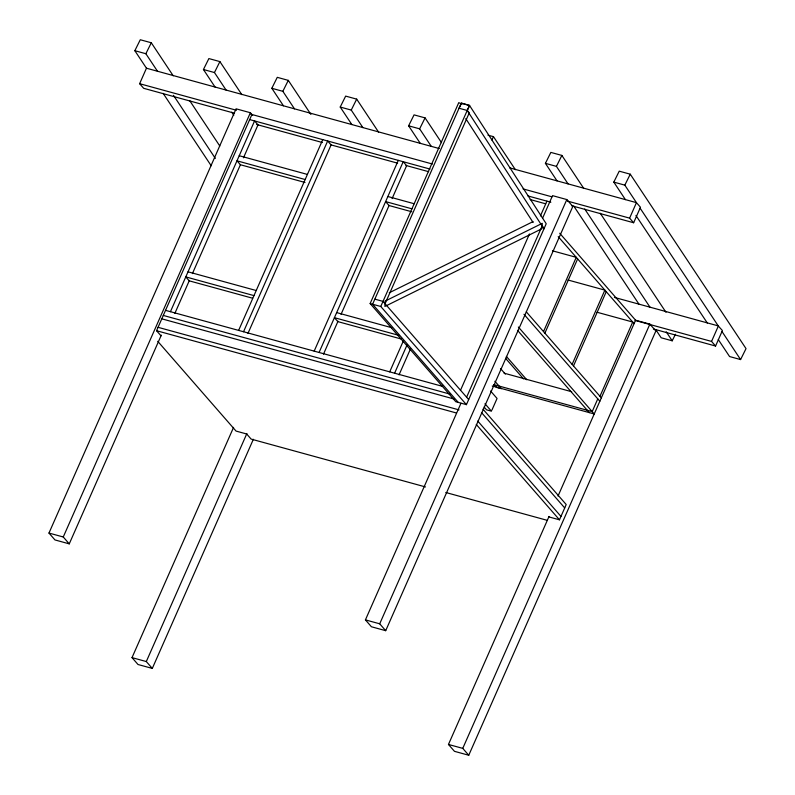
<?xml version="1.0" encoding="UTF-8"?>
<svg xmlns="http://www.w3.org/2000/svg" width="795" height="795" viewBox="0 0 795 795"><rect width="100%" height="100%" fill="white"/><g stroke="black" fill="none" stroke-linecap="round" stroke-linejoin="round"><path stroke-width="1.19" d="M234.485 113.228L143.656 88.305L139.632 83.694L146.459 68.211L134.842 50.701L140.278 39.75L151.298 42.771L173.221 75.803M161.315 335.132L69.254 543.86L54.964 539.934L48.972 533.067L236.085 108.816L250.375 112.731L252.621 115.315M69.254 543.86L63.262 536.983L250.375 112.731M161.017 335.818L156.555 330.71L251.916 114.5M170.438 311.69L254.569 120.939L257.997 124.865L243.479 157.798M174.87 313.349L189.389 280.416M192.4 273.609L240.468 164.605M238.629 330.402L322.76 139.652M243.528 331.744L327.659 140.993L331.088 144.919L247.961 333.403M253.367 439.277L152.302 668.416L138.012 664.501L132.02 657.624L233.581 427.352M152.302 668.416L146.31 661.549L246.867 433.543M314.174 351.122L398.305 160.371M319.073 352.473L403.204 161.723L406.633 165.648L392.104 198.571M323.495 354.123L338.024 321.2M341.025 314.383L389.103 205.388M458.258 402.409L372.597 304.237L461.299 103.121L469.467 105.357L546.215 223.743L466.427 404.655L455.803 401.733L370.142 303.561L458.765 102.635L461.994 104.195M466.427 404.655L380.765 306.482L469.467 105.357M385.068 303.74L469.269 112.83L467.212 110.475L459.043 108.239L460.991 104.364M389.709 371.851L403.234 341.194M394.608 373.193L407.129 344.811M399.04 374.852L410.558 348.737M460.444 390.425L529.45 233.978M540.421 215.912L546.93 201.155M542.528 218.327L552.535 195.64L566.825 199.565L572.817 206.432L385.704 630.683L371.414 626.758L365.422 619.891L460.981 403.224M466.615 397.202L542.111 226.018L544.168 228.374M385.704 630.683L379.712 623.807L566.825 199.565M491.916 410.121L497.064 398.454L490.585 391.021M543.522 331.575L576.266 257.332L552.445 250.803M544.883 333.155L577.637 258.912M509.764 167.894L636.447 202.645L640.472 207.266L633.645 222.749L629.62 218.138L636.447 202.645L624.82 185.136L613.8 182.115L619.235 171.163L630.256 174.194L746.028 348.617L740.592 359.569L729.572 356.548L718.263 339.515M572.132 364.368L604.876 290.125L567.958 279.999M573.503 365.939L606.247 291.695M597.78 398.881L592.176 411.611L493.735 384.601M599.967 396.278L632.711 322.035L596.985 312.226M559.71 233.253L635.583 320.206L649.873 324.131L655.865 330.998L468.752 755.25L454.462 751.325L448.459 744.458L549.027 516.452M558.03 496.03L635.583 320.206M548.828 516.889L559.471 519.811L566.209 504.537L482.992 409.167M468.752 755.25L462.76 748.373L649.873 324.131M640.084 208.131L718.332 326.029L722.407 330.551L715.58 346.034L711.555 341.423L718.382 325.93L614.406 297.409M157.48 71.232L145.863 53.722L151.298 42.771M215.057 87.033L203.441 69.523L208.876 58.572L219.897 61.593L241.819 94.625M226.078 90.054L214.461 72.544L219.897 61.593M283.447 105.795L271.83 88.285L277.266 77.334L288.287 80.365L310.895 114.42M294.478 108.826L282.851 91.316L288.287 80.365M351.847 124.557L340.22 107.047L345.656 96.106L356.687 99.127L378.609 132.159M362.868 127.588L351.251 110.078L356.687 99.127M420.237 143.329L408.62 125.819L414.056 114.868L425.077 117.889L441.523 142.663M431.268 146.35L419.641 128.84L425.077 117.889M491.837 139.94L493.476 136.661L487.961 135.15M557.027 180.863L545.41 163.353L550.846 152.402L561.866 155.423L583.788 188.455M568.047 183.883L556.43 166.374L561.866 155.423M624.82 185.136L630.256 174.194M638.961 304.147L573.712 205.994M649.982 307.168L584.732 209.015M655.855 329.766L661.172 337.776L672.202 340.807L675.462 334.238M707.312 322.999L635.93 215.455M389.252 292.779L533.038 221.626M134.842 50.701L145.863 53.722M203.441 69.523L214.461 72.544M271.83 88.285L282.851 91.316M340.22 107.047L351.251 110.078M408.62 125.819L419.641 128.84M545.41 163.353L556.43 166.374M146.459 68.211L439.257 148.546M139.632 83.694L236.433 110.257M250.773 114.192L432.43 164.028M523.021 188.892L551.939 196.822M567.471 201.085L629.62 218.138M571.496 205.696L633.645 222.749M249.67 119.598L430.016 169.077M527.95 195.948L550.856 202.228M256.686 124.507L322.373 142.524M330.73 144.819L397.609 163.174M405.967 165.469L428.664 171.69M530.176 199.545L545.698 203.808M239.225 155.731L307.417 174.433M387.861 196.504L414.195 203.739M305.171 179.531L236.98 160.819L240.408 164.744L305.012 182.472M411.949 208.827L385.615 201.602L389.043 205.527L411.79 211.768M635.066 320.435L711.555 341.423M653.43 328.981L715.58 346.034M374.842 299.149L383.011 301.385L468.672 399.557M370.142 303.561L380.765 306.482M188.027 271.81L256.219 290.523M336.663 312.594L391.736 327.699M253.973 295.611L185.782 276.899L189.21 280.834L252.611 298.224M399.07 335.42L334.417 317.682L337.835 321.607L401.296 339.018M504.09 373.173L571.694 391.726M492.234 385.982L594.223 413.966L518.36 327.013M165.539 310.348L442.616 386.37M163.293 315.436L449.93 394.082M161.802 318.835L454.402 399.11M158.056 327.311L459.023 409.892M156.555 330.71L456.33 412.963M425.494 486.938L251.131 439.088L246.679 433.991L236.055 431.079L157.738 341.313M445.796 492.503L547.318 520.357M48.972 533.067L63.262 536.983M365.422 619.891L379.712 623.807M132.02 657.624L146.31 661.549M448.459 744.458L462.76 748.373M558.209 236.652L634.082 323.605M526.28 311.829L601.338 397.848M523.975 314.283L599.837 401.236M517.535 330.342L589.324 412.625M506.355 356.389L526.757 379.762M505.541 358.297L523.488 378.867M500.502 368.542L505.362 374.107M494.887 381.262L501.367 388.695L496.468 387.354L494.033 384.561M484.97 403.751L491.449 411.184L486.55 409.832L484.115 407.05M481.492 412.565L564.708 507.935M477.755 421.052L560.962 516.412M476.255 424.441L559.471 519.811M721.979 331.515L740.592 359.569M613.8 182.115L625.417 199.625M600.225 213.219L665.991 312.306M666.22 331.783L672.202 340.807M493.476 136.661L515.389 169.683M231.743 112.165L233.8 115.265M189.657 100.577L219.798 145.992M173.479 95.33L215.346 158.414M163.144 93.343L211.192 165.738M543.959 228.861L467.212 110.475L469.636 105.636L461.299 103.121M465.781 118.624L533.097 222.471M385.257 301.037L384.869 306.443L541.922 228.721L542.309 223.316L385.257 301.037"/></g></svg>
